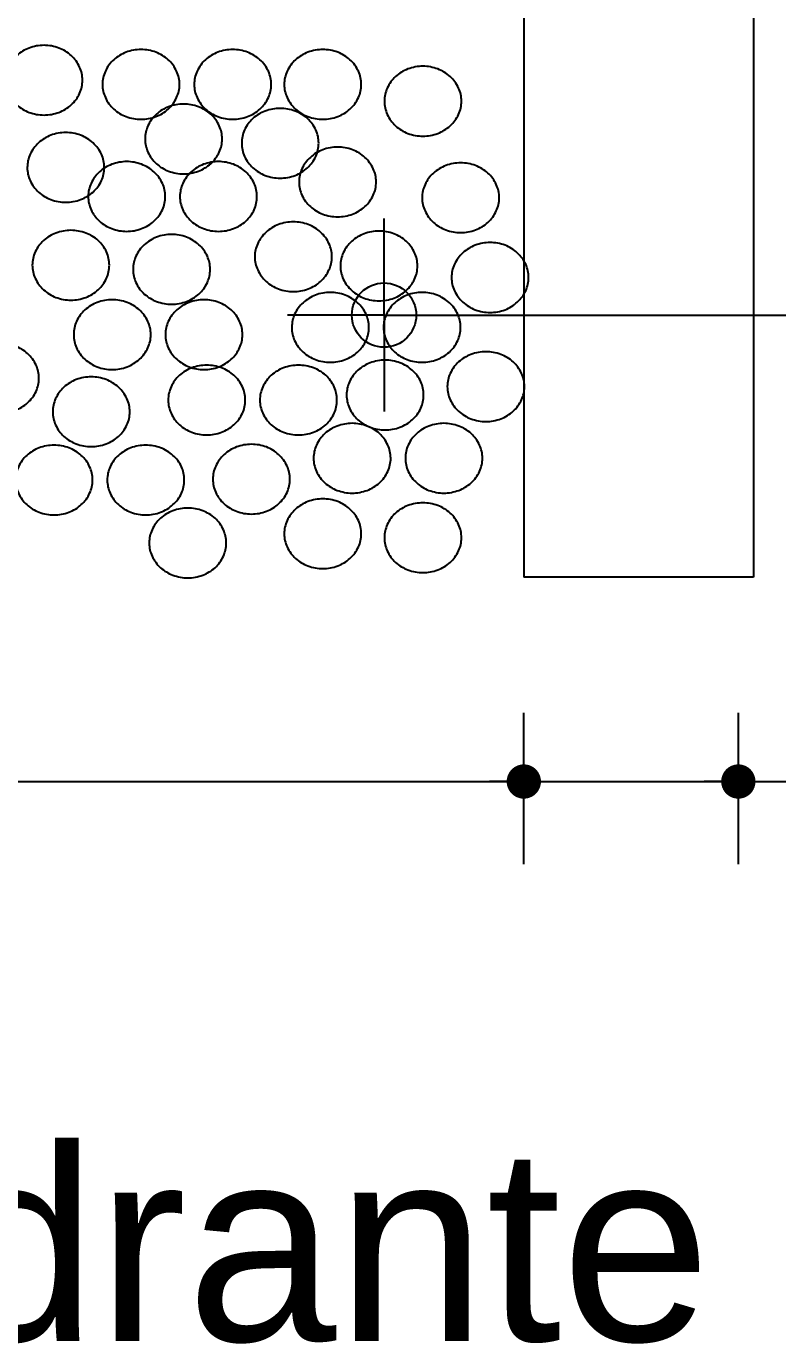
# Model space of a CAD drawing. Header units: millimetres. Extents: x 0 to 114, y 0 to 82.
# Drawn here: x 19.952 to 21.12, y 71.37 to 73.418 of the extents above; entities that cross this region are included whole.
import ezdxf

# ---------------------------------------------------------------- set-up
doc = ezdxf.new("R2010")
doc.units = ezdxf.units.MM
for name, color, linetype in [('CORTE', 8, 'Continuous'), ('DET-01', 1, 'Continuous'), ('DIM', 1, 'Continuous'), ('INC-DETALHES', 7, 'Continuous'), ('INC-DETALHES-TXT', 7, 'Continuous')]:
    doc.layers.add(name, color=color, linetype=linetype)
doc.styles.add('140-75', font='arial.ttf', dxfattribs={"height": 0.45})

# ---------------------------------------------------------------- blocks, each defined once
blk = doc.blocks.new('BOLINHA')
at = {"color": 0, "linetype": 'ByBlock', "lineweight": -2}
for q in [(0, 1.5), (-1.5, 0), (1.5, 0), (0, -1.5)]:
    blk.add_line((0, 0), q, dxfattribs=at)
blk.add_circle((0, 0), 0.5, dxfattribs=at)
blk = doc.blocks.new('MARCADOR')
at = {"layer": 'DIM'}
for p, q in [((0, -2.5), (0, 2.5)), ((-2.5, 0), (2.5, 0))]:
    blk.add_line(p, q, dxfattribs=at)
blk.add_circle((0, 0), 0.5, dxfattribs=at)
blk = doc.blocks.new('_Dot')
at = {"color": 0, "linetype": 'ByBlock', "lineweight": -2}
blk.add_line((-0.5, 0), (-1, 0), dxfattribs=at)
at = {"color": 0, "linetype": 'ByBlock', "const_width": 0.5}
blk.add_lwpolyline([(-0.25, 0, 1), (0.25, 0, 1)], format="xyb", close=True, dxfattribs=at)
blk = doc.blocks.new('A$C2CB33482')
at = {"layer": 'CORTE', "color": 8}
for p, q in [((1.4079, 0.9212), (1.4079, -1.2929)), ((1.2294, 0.8207), (1.2294, -1.2929)), ((1.4079, -1.2929), (1.2294, -1.2929))]:
    blk.add_line(p, q, dxfattribs=at)
at = {"layer": 'DET-01', "color": 252}
for points in [[(0.8862, -0.9067, 0.107747), (0.884, -0.8965, 0.101856), (0.8775, -0.8876, 0.094499), (0.8679, -0.8817, 0.089882), (0.8563, -0.8796, 0.089882), (0.8447, -0.8817, 0.094499), (0.8351, -0.8876, 0.101856), (0.8285, -0.8965, 0.107747), (0.8263, -0.9067, 0.107747), (0.8285, -0.917, 0.101856), (0.8351, -0.9259, 0.094499), (0.8447, -0.9317, 0.089882), (0.8563, -0.9338, 0.089882), (0.8679, -0.9317, 0.094499), (0.8775, -0.9259, 0.101856), (0.884, -0.917, 0.107747)], [(0.9617, -0.91, 0.107747), (0.9594, -0.8998, 0.101856), (0.9529, -0.8908, 0.094499), (0.9433, -0.885, 0.089882), (0.9317, -0.8829, 0.089882), (0.9201, -0.885, 0.094499), (0.9105, -0.8908, 0.101856), (0.904, -0.8998, 0.107747), (0.9017, -0.91, 0.107747), (0.904, -0.9202, 0.101856), (0.9105, -0.9292, 0.094499), (0.9201, -0.935, 0.089882), (0.9317, -0.9371, 0.089882), (0.9433, -0.935, 0.094499), (0.9529, -0.9292, 0.101856), (0.9594, -0.9202, 0.107747)], [(1.033, -0.91, 0.107747), (1.0308, -0.8998, 0.101856), (1.0242, -0.8908, 0.094499), (1.0146, -0.885, 0.089882), (1.003, -0.8829, 0.089882), (0.9914, -0.885, 0.094499), (0.9819, -0.8908, 0.101856), (0.9753, -0.8998, 0.107747), (0.9731, -0.91, 0.107747), (0.9753, -0.9202, 0.101856), (0.9819, -0.9292, 0.094499), (0.9914, -0.935, 0.089882), (1.003, -0.9371, 0.089882), (1.0146, -0.935, 0.094499), (1.0242, -0.9292, 0.101856), (1.0308, -0.9202, 0.107747)], [(1.103, -0.91, 0.107747), (1.1008, -0.8998, 0.101856), (1.0942, -0.8908, 0.094499), (1.0847, -0.885, 0.089882), (1.0731, -0.8829, 0.089882), (1.0615, -0.885, 0.094499), (1.0519, -0.8908, 0.101856), (1.0453, -0.8998, 0.107747), (1.0431, -0.91, 0.107747), (1.0453, -0.9202, 0.101856), (1.0519, -0.9292, 0.094499), (1.0615, -0.935, 0.089882), (1.0731, -0.9371, 0.089882), (1.0847, -0.935, 0.094499), (1.0942, -0.9292, 0.101856), (1.1008, -0.9202, 0.107747)], [(1.1809, -0.923, 0.107747), (1.1787, -0.9128, 0.101856), (1.1721, -0.9039, 0.094499), (1.1625, -0.898, 0.089882), (1.1509, -0.8959, 0.089882), (1.1393, -0.898, 0.094499), (1.1297, -0.9039, 0.101856), (1.1232, -0.9128, 0.107747), (1.121, -0.923, 0.107747), (1.1232, -0.9333, 0.101856), (1.1297, -0.9422, 0.094499), (1.1393, -0.9481, 0.089882), (1.1509, -0.9502, 0.089882), (1.1625, -0.9481, 0.094499), (1.1721, -0.9422, 0.101856), (1.1787, -0.9333, 0.107747)], [(0.9948, -0.9524, 0.107747), (0.9926, -0.9422, 0.101856), (0.986, -0.9332, 0.094499), (0.9764, -0.9274, 0.089882), (0.9648, -0.9253, 0.089882), (0.9532, -0.9274, 0.094499), (0.9437, -0.9332, 0.101856), (0.9371, -0.9422, 0.107747), (0.9349, -0.9524, 0.107747), (0.9371, -0.9626, 0.101856), (0.9437, -0.9716, 0.094499), (0.9532, -0.9774, 0.089882), (0.9648, -0.9795, 0.089882), (0.9764, -0.9774, 0.094499), (0.986, -0.9716, 0.101856), (0.9926, -0.9626, 0.107747)], [(1.0699, -0.9557, 0.107747), (1.0677, -0.9454, 0.101856), (1.0611, -0.9365, 0.094499), (1.0515, -0.9307, 0.089882), (1.0399, -0.9286, 0.089882), (1.0283, -0.9307, 0.094499), (1.0187, -0.9365, 0.101856), (1.0122, -0.9454, 0.107747), (1.01, -0.9557, 0.107747), (1.0122, -0.9659, 0.101856), (1.0187, -0.9748, 0.094499), (1.0283, -0.9807, 0.089882), (1.0399, -0.9828, 0.089882), (1.0515, -0.9807, 0.094499), (1.0611, -0.9748, 0.101856), (1.0677, -0.9659, 0.107747)], [(0.9032, -0.9745, 0.107747), (0.901, -0.9643, 0.101856), (0.8944, -0.9554, 0.094499), (0.8848, -0.9495, 0.089882), (0.8732, -0.9474, 0.089882), (0.8616, -0.9495, 0.094499), (0.8521, -0.9554, 0.101856), (0.8455, -0.9643, 0.107747), (0.8433, -0.9745, 0.107747), (0.8455, -0.9848, 0.101856), (0.8521, -0.9937, 0.094499), (0.8616, -0.9995, 0.089882), (0.8732, -1.0016, 0.089882), (0.8848, -0.9995, 0.094499), (0.8944, -0.9937, 0.101856), (0.901, -0.9848, 0.107747)], [(1.1146, -0.9858, 0.107747), (1.1123, -0.9756, 0.101856), (1.1058, -0.9667, 0.094499), (1.0962, -0.9608, 0.089882), (1.0846, -0.9587, 0.089882), (1.073, -0.9608, 0.094499), (1.0634, -0.9667, 0.101856), (1.0569, -0.9756, 0.107747), (1.0546, -0.9858, 0.107747), (1.0569, -0.9961, 0.101856), (1.0634, -1.005, 0.094499), (1.073, -1.0108, 0.089882), (1.0846, -1.0129, 0.089882), (1.0962, -1.0108, 0.094499), (1.1058, -1.005, 0.101856), (1.1123, -0.9961, 0.107747)], [(0.9506, -0.9971, 0.107747), (0.9484, -0.9869, 0.101856), (0.9418, -0.978, 0.094499), (0.9322, -0.9721, 0.089882), (0.9206, -0.97, 0.089882), (0.909, -0.9721, 0.094499), (0.8994, -0.978, 0.101856), (0.8929, -0.9869, 0.107747), (0.8907, -0.9971, 0.107747), (0.8929, -1.0074, 0.101856), (0.8994, -1.0163, 0.094499), (0.909, -1.0221, 0.089882), (0.9206, -1.0242, 0.089882), (0.9322, -1.0221, 0.094499), (0.9418, -1.0163, 0.101856), (0.9484, -1.0074, 0.107747)], [(1.0219, -0.9971, 0.107747), (1.0197, -0.9869, 0.101856), (1.0132, -0.978, 0.094499), (1.0036, -0.9721, 0.089882), (0.992, -0.97, 0.089882), (0.9804, -0.9721, 0.094499), (0.9708, -0.978, 0.101856), (0.9642, -0.9869, 0.107747), (0.962, -0.9971, 0.107747), (0.9642, -1.0074, 0.101856), (0.9708, -1.0163, 0.094499), (0.9804, -1.0221, 0.089882), (0.992, -1.0242, 0.089882), (1.0036, -1.0221, 0.094499), (1.0132, -1.0163, 0.101856), (1.0197, -1.0074, 0.107747)], [(1.2103, -0.9981, 0.107747), (1.208, -0.9878, 0.101856), (1.2015, -0.9789, 0.094499), (1.1919, -0.9731, 0.089882), (1.1803, -0.971, 0.089882), (1.1687, -0.9731, 0.094499), (1.1591, -0.9789, 0.101856), (1.1526, -0.9878, 0.107747), (1.1503, -0.9981, 0.107747), (1.1526, -1.0083, 0.101856), (1.1591, -1.0172, 0.094499), (1.1687, -1.0231, 0.089882), (1.1803, -1.0252, 0.089882), (1.1919, -1.0231, 0.094499), (1.2015, -1.0172, 0.101856), (1.208, -1.0083, 0.107747)], [(0.9071, -1.0505, 0.107747), (0.9049, -1.0402, 0.101856), (0.8984, -1.0313, 0.094499), (0.8888, -1.0255, 0.089882), (0.8772, -1.0234, 0.089882), (0.8656, -1.0255, 0.094499), (0.856, -1.0313, 0.101856), (0.8495, -1.0402, 0.107747), (0.8472, -1.0505, 0.107747), (0.8495, -1.0607, 0.101856), (0.856, -1.0696, 0.094499), (0.8656, -1.0755, 0.089882), (0.8772, -1.0776, 0.089882), (0.8888, -1.0755, 0.094499), (0.8984, -1.0696, 0.101856), (0.9049, -1.0607, 0.107747)], [(1.0802, -1.0439, 0.107747), (1.0779, -1.0337, 0.101856), (1.0714, -1.0248, 0.094499), (1.0618, -1.0189, 0.089882), (1.0502, -1.0168, 0.089882), (1.0386, -1.0189, 0.094499), (1.029, -1.0248, 0.101856), (1.0225, -1.0337, 0.107747), (1.0202, -1.0439, 0.107747), (1.0225, -1.0542, 0.101856), (1.029, -1.0631, 0.094499), (1.0386, -1.0689, 0.089882), (1.0502, -1.071, 0.089882), (1.0618, -1.0689, 0.094499), (1.0714, -1.0631, 0.101856), (1.0779, -1.0542, 0.107747)], [(0.9855, -1.0537, 0.107747), (0.9833, -1.0435, 0.101856), (0.9767, -1.0346, 0.094499), (0.9671, -1.0287, 0.089882), (0.9555, -1.0266, 0.089882), (0.9439, -1.0287, 0.094499), (0.9343, -1.0346, 0.101856), (0.9278, -1.0435, 0.107747), (0.9256, -1.0537, 0.107747), (0.9278, -1.064, 0.101856), (0.9343, -1.0729, 0.094499), (0.9439, -1.0787, 0.089882), (0.9555, -1.0808, 0.089882), (0.9671, -1.0787, 0.094499), (0.9767, -1.0729, 0.101856), (0.9833, -1.064, 0.107747)], [(1.1467, -1.0511, 0.107747), (1.1445, -1.0408, 0.101856), (1.1379, -1.0319, 0.094499), (1.1284, -1.0261, 0.089882), (1.1168, -1.024, 0.089882), (1.1052, -1.0261, 0.094499), (1.0956, -1.0319, 0.101856), (1.089, -1.0408, 0.107747), (1.0868, -1.0511, 0.107747), (1.089, -1.0613, 0.101856), (1.0956, -1.0702, 0.094499), (1.1052, -1.0761, 0.089882), (1.1168, -1.0782, 0.089882), (1.1284, -1.0761, 0.094499), (1.1379, -1.0702, 0.101856), (1.1445, -1.0613, 0.107747)], [(1.2331, -1.0601, 0.107747), (1.2309, -1.0498, 0.101856), (1.2243, -1.0409, 0.094499), (1.2148, -1.035, 0.089882), (1.2032, -1.0329, 0.089882), (1.1916, -1.035, 0.094499), (1.182, -1.0409, 0.101856), (1.1754, -1.0498, 0.107747), (1.1732, -1.0601, 0.107747), (1.1754, -1.0703, 0.101856), (1.182, -1.0792, 0.094499), (1.1916, -1.0851, 0.089882), (1.2032, -1.0872, 0.089882), (1.2148, -1.0851, 0.094499), (1.2243, -1.0792, 0.101856), (1.2309, -1.0703, 0.107747)], [(1.1089, -1.0988, 0.107747), (1.1067, -1.0886, 0.101856), (1.1001, -1.0797, 0.094499), (1.0905, -1.0738, 0.089882), (1.0789, -1.0717, 0.089882), (1.0673, -1.0738, 0.094499), (1.0578, -1.0797, 0.101856), (1.0512, -1.0886, 0.107747), (1.049, -1.0988, 0.107747), (1.0512, -1.1091, 0.101856), (1.0578, -1.118, 0.094499), (1.0673, -1.1238, 0.089882), (1.0789, -1.1259, 0.089882), (1.0905, -1.1238, 0.094499), (1.1001, -1.118, 0.101856), (1.1067, -1.1091, 0.107747)], [(1.1802, -1.0988, 0.107747), (1.178, -1.0886, 0.101856), (1.1715, -1.0797, 0.094499), (1.1619, -1.0738, 0.089882), (1.1503, -1.0717, 0.089882), (1.1387, -1.0738, 0.094499), (1.1291, -1.0797, 0.101856), (1.1226, -1.0886, 0.107747), (1.1203, -1.0988, 0.107747), (1.1226, -1.1091, 0.101856), (1.1291, -1.118, 0.094499), (1.1387, -1.1238, 0.089882), (1.1503, -1.1259, 0.089882), (1.1619, -1.1238, 0.094499), (1.1715, -1.118, 0.101856), (1.178, -1.1091, 0.107747)], [(0.9393, -1.1045, 0.107747), (0.9371, -1.0942, 0.101856), (0.9305, -1.0853, 0.094499), (0.9209, -1.0795, 0.089882), (0.9093, -1.0774, 0.089882), (0.8977, -1.0795, 0.094499), (0.8881, -1.0853, 0.101856), (0.8816, -1.0942, 0.107747), (0.8794, -1.1045, 0.107747), (0.8816, -1.1147, 0.101856), (0.8881, -1.1236, 0.094499), (0.8977, -1.1295, 0.089882), (0.9093, -1.1316, 0.089882), (0.9209, -1.1295, 0.094499), (0.9305, -1.1236, 0.101856), (0.9371, -1.1147, 0.107747)], [(1.0106, -1.1045, 0.107747), (1.0084, -1.0942, 0.101856), (1.0019, -1.0853, 0.094499), (0.9923, -1.0795, 0.089882), (0.9807, -1.0774, 0.089882), (0.9691, -1.0795, 0.094499), (0.9595, -1.0853, 0.101856), (0.9529, -1.0942, 0.107747), (0.9507, -1.1045, 0.107747), (0.9529, -1.1147, 0.101856), (0.9595, -1.1236, 0.094499), (0.9691, -1.1295, 0.089882), (0.9807, -1.1316, 0.089882), (0.9923, -1.1295, 0.094499), (1.0019, -1.1236, 0.101856), (1.0084, -1.1147, 0.107747)], [(0.8523, -1.1384, 0.107747), (0.8501, -1.1281, 0.101856), (0.8435, -1.1192, 0.094499), (0.834, -1.1134, 0.089882), (0.8224, -1.1113, 0.089882), (0.8108, -1.1134, 0.094499), (0.8012, -1.1192, 0.101856), (0.7946, -1.1281, 0.107747), (0.7924, -1.1384, 0.107747), (0.7946, -1.1486, 0.101856), (0.8012, -1.1575, 0.094499), (0.8108, -1.1634, 0.089882), (0.8224, -1.1655, 0.089882), (0.834, -1.1634, 0.094499), (0.8435, -1.1575, 0.101856), (0.8501, -1.1486, 0.107747)], [(1.1515, -1.1514, 0.107747), (1.1493, -1.1411, 0.101856), (1.1427, -1.1322, 0.094499), (1.1331, -1.1264, 0.089882), (1.1215, -1.1243, 0.089882), (1.1099, -1.1264, 0.094499), (1.1004, -1.1322, 0.101856), (1.0938, -1.1411, 0.107747), (1.0916, -1.1514, 0.107747), (1.0938, -1.1616, 0.101856), (1.1004, -1.1706, 0.094499), (1.1099, -1.1764, 0.089882), (1.1215, -1.1785, 0.089882), (1.1331, -1.1764, 0.094499), (1.1427, -1.1706, 0.101856), (1.1493, -1.1616, 0.107747)], [(1.2299, -1.1449, 0.107747), (1.2276, -1.1346, 0.101856), (1.2211, -1.1257, 0.094499), (1.2115, -1.1199, 0.089882), (1.1999, -1.1178, 0.089882), (1.1883, -1.1199, 0.094499), (1.1787, -1.1257, 0.101856), (1.1722, -1.1346, 0.107747), (1.1699, -1.1449, 0.107747), (1.1722, -1.1551, 0.101856), (1.1787, -1.164, 0.094499), (1.1883, -1.1699, 0.089882), (1.1999, -1.172, 0.089882), (1.2115, -1.1699, 0.094499), (1.2211, -1.164, 0.101856), (1.2276, -1.1551, 0.107747)], [(1.0128, -1.1553, 0.107747), (1.0106, -1.1451, 0.101856), (1.004, -1.1361, 0.094499), (0.9944, -1.1303, 0.089882), (0.9828, -1.1282, 0.089882), (0.9712, -1.1303, 0.094499), (0.9616, -1.1361, 0.101856), (0.9551, -1.1451, 0.107747), (0.9529, -1.1553, 0.107747), (0.9551, -1.1656, 0.101856), (0.9616, -1.1745, 0.094499), (0.9712, -1.1803, 0.089882), (0.9828, -1.1824, 0.089882), (0.9944, -1.1803, 0.094499), (1.004, -1.1745, 0.101856), (1.0106, -1.1656, 0.107747)], [(1.0841, -1.1553, 0.107747), (1.0819, -1.1451, 0.101856), (1.0754, -1.1361, 0.094499), (1.0658, -1.1303, 0.089882), (1.0542, -1.1282, 0.089882), (1.0426, -1.1303, 0.094499), (1.033, -1.1361, 0.101856), (1.0264, -1.1451, 0.107747), (1.0242, -1.1553, 0.107747), (1.0264, -1.1656, 0.101856), (1.033, -1.1745, 0.094499), (1.0426, -1.1803, 0.089882), (1.0542, -1.1824, 0.089882), (1.0658, -1.1803, 0.094499), (1.0754, -1.1745, 0.101856), (1.0819, -1.1656, 0.107747)], [(0.923, -1.1644, 0.107747), (0.9208, -1.1542, 0.101856), (0.9142, -1.1453, 0.094499), (0.9046, -1.1394, 0.089882), (0.893, -1.1373, 0.089882), (0.8814, -1.1394, 0.094499), (0.8718, -1.1453, 0.101856), (0.8653, -1.1542, 0.107747), (0.8631, -1.1644, 0.107747), (0.8653, -1.1747, 0.101856), (0.8718, -1.1836, 0.094499), (0.8814, -1.1894, 0.089882), (0.893, -1.1915, 0.089882), (0.9046, -1.1894, 0.094499), (0.9142, -1.1836, 0.101856), (0.9208, -1.1747, 0.107747)], [(1.1259, -1.2005, 0.107747), (1.1236, -1.1903, 0.101856), (1.1171, -1.1813, 0.094499), (1.1075, -1.1755, 0.089882), (1.0959, -1.1734, 0.089882), (1.0843, -1.1755, 0.094499), (1.0747, -1.1813, 0.101856), (1.0682, -1.1903, 0.107747), (1.0659, -1.2005, 0.107747), (1.0682, -1.2108, 0.101856), (1.0747, -1.2197, 0.094499), (1.0843, -1.2255, 0.089882), (1.0959, -1.2276, 0.089882), (1.1075, -1.2255, 0.094499), (1.1171, -1.2197, 0.101856), (1.1236, -1.2108, 0.107747)], [(1.1972, -1.2005, 0.107747), (1.195, -1.1903, 0.101856), (1.1884, -1.1813, 0.094499), (1.1788, -1.1755, 0.089882), (1.1672, -1.1734, 0.089882), (1.1556, -1.1755, 0.094499), (1.1461, -1.1813, 0.101856), (1.1395, -1.1903, 0.107747), (1.1373, -1.2005, 0.107747), (1.1395, -1.2108, 0.101856), (1.1461, -1.2197, 0.094499), (1.1556, -1.2255, 0.089882), (1.1672, -1.2276, 0.089882), (1.1788, -1.2255, 0.094499), (1.1884, -1.2197, 0.101856), (1.195, -1.2108, 0.107747)], [(0.8941, -1.2175, 0.107747), (0.8918, -1.2072, 0.101856), (0.8853, -1.1983, 0.094499), (0.8757, -1.1925, 0.089882), (0.8641, -1.1904, 0.089882), (0.8525, -1.1925, 0.094499), (0.8429, -1.1983, 0.101856), (0.8364, -1.2072, 0.107747), (0.8341, -1.2175, 0.107747), (0.8364, -1.2277, 0.101856), (0.8429, -1.2366, 0.094499), (0.8525, -1.2425, 0.089882), (0.8641, -1.2446, 0.089882), (0.8757, -1.2425, 0.094499), (0.8853, -1.2366, 0.101856), (0.8918, -1.2277, 0.107747)], [(0.9654, -1.2175, 0.107747), (0.9632, -1.2072, 0.101856), (0.9566, -1.1983, 0.094499), (0.947, -1.1925, 0.089882), (0.9354, -1.1904, 0.089882), (0.9238, -1.1925, 0.094499), (0.9142, -1.1983, 0.101856), (0.9077, -1.2072, 0.107747), (0.9055, -1.2175, 0.107747), (0.9077, -1.2277, 0.101856), (0.9142, -1.2366, 0.094499), (0.9238, -1.2425, 0.089882), (0.9354, -1.2446, 0.089882), (0.947, -1.2425, 0.094499), (0.9566, -1.2366, 0.101856), (0.9632, -1.2277, 0.107747)], [(1.0475, -1.2168, 0.107747), (1.0453, -1.2066, 0.101856), (1.0387, -1.1977, 0.094499), (1.0292, -1.1918, 0.089882), (1.0176, -1.1897, 0.089882), (1.006, -1.1918, 0.094499), (0.9964, -1.1977, 0.101856), (0.9898, -1.2066, 0.107747), (0.9876, -1.2168, 0.107747), (0.9898, -1.2271, 0.101856), (0.9964, -1.236, 0.094499), (1.006, -1.2418, 0.089882), (1.0176, -1.2439, 0.089882), (1.0292, -1.2418, 0.094499), (1.0387, -1.236, 0.101856), (1.0453, -1.2271, 0.107747)], [(1.103, -1.2592, 0.107747), (1.1008, -1.249, 0.101856), (1.0942, -1.2401, 0.094499), (1.0847, -1.2342, 0.089882), (1.0731, -1.2321, 0.089882), (1.0615, -1.2342, 0.094499), (1.0519, -1.2401, 0.101856), (1.0453, -1.249, 0.107747), (1.0431, -1.2592, 0.107747), (1.0453, -1.2695, 0.101856), (1.0519, -1.2784, 0.094499), (1.0615, -1.2842, 0.089882), (1.0731, -1.2863, 0.089882), (1.0847, -1.2842, 0.094499), (1.0942, -1.2784, 0.101856), (1.1008, -1.2695, 0.107747)], [(1.1809, -1.2623, 0.107747), (1.1787, -1.2521, 0.101856), (1.1721, -1.2431, 0.094499), (1.1625, -1.2373, 0.089882), (1.1509, -1.2352, 0.089882), (1.1393, -1.2373, 0.094499), (1.1297, -1.2431, 0.101856), (1.1232, -1.2521, 0.107747), (1.121, -1.2623, 0.107747), (1.1232, -1.2725, 0.101856), (1.1297, -1.2815, 0.094499), (1.1393, -1.2873, 0.089882), (1.1509, -1.2894, 0.089882), (1.1625, -1.2873, 0.094499), (1.1721, -1.2815, 0.101856), (1.1787, -1.2725, 0.107747)], [(0.998, -1.2664, 0.107747), (0.9958, -1.2562, 0.101856), (0.9893, -1.2472, 0.094499), (0.9797, -1.2414, 0.089882), (0.9681, -1.2393, 0.089882), (0.9565, -1.2414, 0.094499), (0.9469, -1.2472, 0.101856), (0.9403, -1.2562, 0.107747), (0.9381, -1.2664, 0.107747), (0.9403, -1.2766, 0.101856), (0.9469, -1.2856, 0.094499), (0.9565, -1.2914, 0.089882), (0.9681, -1.2935, 0.089882), (0.9797, -1.2914, 0.094499), (0.9893, -1.2856, 0.101856), (0.9958, -1.2766, 0.107747)]]:
    blk.add_lwpolyline(points, format="xyb", close=True, dxfattribs=at)
at = {"layer": 'INC-DETALHES-TXT', "color": 8}
for p, q in [((1.2294, -1.516), (1.2294, -1.3985)), ((1.3962, -1.516), (1.3962, -1.3985)), ((-0.5067, -1.4518), (1.6991, -1.4518)), ((0.009, -1.4518), (1.2204, -1.4518))]:
    blk.add_line(p, q, dxfattribs=at)
at = {"layer": 'INC-DETALHES-TXT', "color": 8, "linetype": 'Continuous'}
blk.add_lwpolyline([(1.1707, -1.0893), (2.27, -1.0893)], dxfattribs=at)
at = {"layer": 'INC-DETALHES-TXT', "color": 8, "linetype": 'Continuous', "xscale": 0.05, "yscale": 0.05, "zscale": 0.05, "rotation": 180}
blk.add_blockref('BOLINHA', (1.1207, -1.0893), dxfattribs=at)
at = {"layer": 'INC-DETALHES-TXT', "color": 8}
for name, p, xscale, yscale, zscale in [('MARCADOR', (1.2294, -1.4518), 0.0089999999998327, 0.0089999999998327, 0.0089999999998327), ('_Dot', (1.2294, -1.4518), 0.0266666666664605, 0.0266666666664605, 0.0266666666664605), ('_Dot', (1.3962, -1.4518), 0.0266666666664605, 0.0266666666664605, 0.0266666666664605)]:
    blk.add_blockref(name, p, dxfattribs=dict(at, xscale=xscale, yscale=yscale, zscale=zscale))
at = {"layer": 'INC-DETALHES-TXT', "color": 7, "style": '140-75'}
blk.add_text('Detalhe Hidrante Urbano', height=0.15, dxfattribs=at).set_placement((-0.1974, -1.8866))

msp = doc.modelspace()

# ---------------------------------------------------------------- block references
at = {"layer": 'INC-DETALHES', "xscale": 2, "yscale": 2, "zscale": 2}
msp.add_blockref('A$C2CB33482', (18.2666, 75.1476), dxfattribs=at)

doc.saveas('drawing.dxf')
